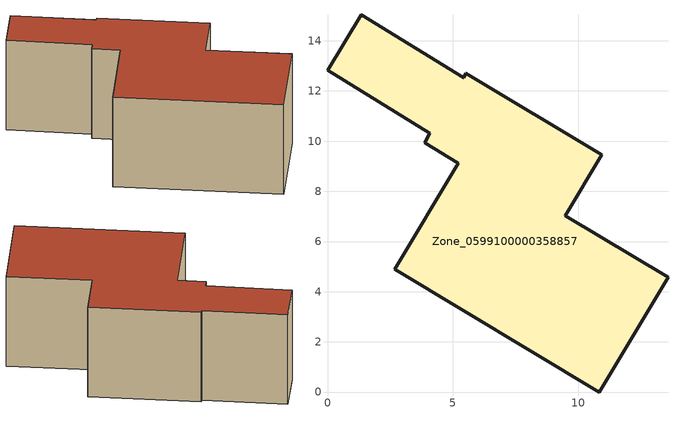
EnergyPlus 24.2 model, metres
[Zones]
Zone_0599100000358857
 floor ground (C_G): 5.22,9.12 3.87,9.94 4.08,10.31 0,12.83 1.35,15.03 5.42,12.53 5.52,12.7 10.93,9.46 9.47,7.03 13.57,4.57 10.83,0 2.68,4.89 z0
 wall outside (C_F): 10.83,0 13.57,4.57 9.47,7.03 10.93,9.46 5.52,12.7 5.42,12.53 1.35,15.03 0,12.83 4.08,10.31 3.87,9.94 5.22,9.12 2.68,4.89 10.83,0 z0:5.84
 roof outside (C_R): 5.22,9.12 2.68,4.89 10.83,0 13.57,4.57 9.47,7.03 10.93,9.46 5.52,12.7 5.42,12.53 1.35,15.03 0,12.83 4.08,10.31 3.87,9.94 z5.84
[BUILDING]
Pand.0599100000358857: North Axis=0; Terrain=City; Loads Convergence Tolerance Value=0.04; Temperature Convergence Tolerance Value=0.4; Solar Distribution=FullExterior; Maximum Number of Warmup Days=25; Minimum Number of Warmup Days=1
[Site:Location]
Rotterdam.The.Hague.AP_ZH_NLD Design_Conditions: Latitude=51.96; Longitude=4.45; Time Zone=1; Elevation=-4.5
[SITE:GROUNDTEMPERATURE:BUILDINGSURFACE]
18, 18, 18, 18, 18, 18, 18, 18, 18, 18, 18, 18
[MATERIAL] Thermal Absorptance=0.9; Solar Absorptance=0.7; Visible Absorptance=0.7
Name | Roughness | Thickness | Conductivity | Density | Specific Heat
G.TC.1992-2005 | MediumSmooth | 0.15 | 0.06 | 540 | 1210
F.TC.1992-2005 | Rough | 0.3 | 0.12 | 1920 | 840
R.TC.1992-2005 | MediumRough | 0.2 | 0.08 | 1500 | 1000
[CONSTRUCTION]
C_G: G.TC.1992-2005
C_F: F.TC.1992-2005
C_R: R.TC.1992-2005
[ZONE]
Zone_0599100000358857: Type=1; Multiplier=1; Ceiling Height=Autocalculate; Volume=Autocalculate; Floor Area=autocalculate; Part of Total Floor Area=Yes
[ZONEINFILTRATION:DESIGNFLOWRATE]
Infil_Zone_0599100000358857: Zone or ZoneList or Space or SpaceList=Zone_0599100000358857; Schedule=AlwaysOn; Design Flow Rate Calculation Method=Flow/Area; Flow Rate per Floor Area=0.0015; Constant Term Coefficient=1; Temperature Term Coefficient=0; Velocity Term Coefficient=0; Velocity Squared Term Coefficient=0
[HVACTEMPLATE:ZONE:IDEALLOADSAIRSYSTEM]
Zone_0599100000358857: Maximum Heating Supply Air Temperature=50; Minimum Cooling Supply Air Temperature=13; Maximum Heating Supply Air Humidity Ratio=0.0156; Minimum Cooling Supply Air Humidity Ratio=0.0077; Heating Limit=NoLimit; Cooling Limit=NoLimit; Dehumidification Control Type=ConstantSensibleHeatRatio; Cooling Sensible Heat Ratio=0.7; Dehumidification Setpoint=60; Humidification Control Type=None; Humidification Setpoint=30; Outdoor Air Method=None; Outdoor Air Flow Rate per Person=0.00944; Outdoor Air Flow Rate per Zone Floor Area=0; Outdoor Air Flow Rate per Zone=0; Demand Controlled Ventilation Type=None; Outdoor Air Economizer Type=NoEconomizer; Heat Recovery Type=None; Sensible Heat Recovery Effectiveness=0.7; Latent Heat Recovery Effectiveness=0.65
[ZONECONTROL:THERMOSTAT]
ThermostatControl_Zone_0599100000358857: Zone or ZoneList=Zone_0599100000358857; Control Type Schedule=DualSetpointControlType; Control 1=Thermostat_Zone_0599100000358857; Temperature Difference Between Cutout And Setpoint=0
[THERMOSTATSETPOINT:DUALSETPOINT]
Thermostat_Zone_0599100000358857: Heating Setpoint Temperature Schedule=HeatingSetpoint_Zone_0599100000358857; Cooling Setpoint Temperature Schedule=CoolingSetpoint_Zone_0599100000358857
[SCHEDULE:COMPACT]
HeatingSetpoint_Zone_0599100000358857: Through: 12/31, For: AllDays, Until: 24:00, 21
CoolingSetpoint_Zone_0599100000358857: Through: 12/31, For: AllDays, Until: 24:00, 24
DualSetpointControlType: Through: 12/31, For: AllDays, Until: 24:00, 4
AlwaysOn: Through: 12/31, For: AllDays, Until: 24:00, 1
